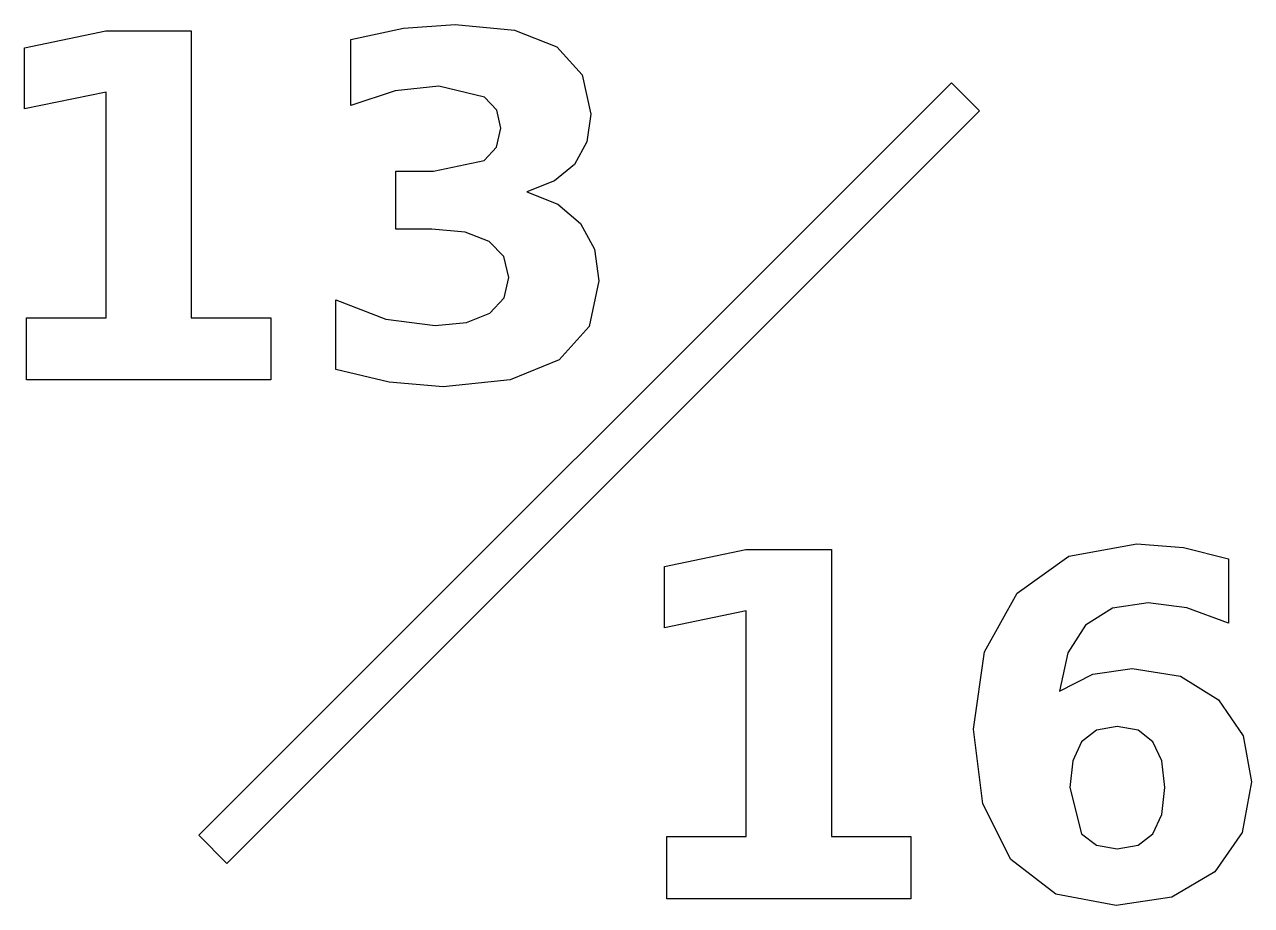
# Model space of a CAD drawing. Extents: x 1.1 to 25.5, y 2 to 19.5.
import ezdxf

# ---------------------------------------------------------------- set-up
doc = ezdxf.new("R2010")
doc.units = 0

msp = doc.modelspace()

# ---------------------------------------------------------------- linework, layer by layer
at = {"layer": 'Layer 1'}
for p, q in [((1.07435, 19.0443), (2.6882, 19.379163)), ((2.6882, 19.379163), (4.39042, 19.3792)), ((4.39042, 19.3792), (4.39042, 13.6725)), ((7.56232, 19.2071), (8.61342, 19.430342)), ((8.61342, 19.430342), (9.63661, 19.504756)), ((9.63661, 19.504756), (10.819093, 19.393135)), ((10.819093, 19.393135), (11.65974, 19.058272)), ((1.07436, 17.825737), (1.07435, 19.0443)), ((7.562323, 17.895496), (7.56232, 19.2071)), ((11.65974, 19.058272), (12.165523, 18.503656)), ((4.53888, 3.38038), (19.506, 18.3475)), ((12.165523, 18.503656), (12.334117, 17.723472)), ((19.506, 18.3475), (20.0673, 17.7862)), ((2.69751, 18.1606), (1.07436, 17.825737)), ((2.69751, 13.6725), (2.69751, 18.1606)), ((8.441338, 18.18385), (7.562323, 17.895496)), ((9.315702, 18.281518), (8.441338, 18.18385)), ((10.222622, 18.062927), (9.315702, 18.281518)), ((10.463304, 17.79899), (10.222622, 18.062927)), ((20.0673, 17.7862), (5.10015, 2.81911)), ((10.543532, 17.444361), (10.463304, 17.79899)), ((12.334117, 17.723472), (12.253889, 17.168855)), ((10.460979, 17.066477), (10.543532, 17.444361)), ((12.253889, 17.168855), (12.013207, 16.723534)), ((10.21332, 16.797889), (10.460979, 17.066477)), ((9.20873, 16.5886), (10.21332, 16.797889)), ((12.013207, 16.723534), (11.615557, 16.394485)), ((8.45529, 15.4352), (8.45529, 16.5886)), ((8.45529, 16.5886), (9.20873, 16.5886)), ((11.615557, 16.394485), (11.064429, 16.179382)), ((11.0644, 16.1794), (11.681803, 15.930578)), ((11.064429, 16.179382), (11.0644, 16.1794)), ((11.681803, 15.930578), (12.12945, 15.546881)), ((9.171519, 15.435213), (8.45529, 15.4352)), ((9.836591, 15.373589), (9.171519, 15.435213)), ((10.315629, 15.188717), (9.836591, 15.373589)), ((12.12945, 15.546881), (12.405014, 15.038774)), ((10.608634, 14.888736), (10.315629, 15.188717)), ((10.706302, 14.472483), (10.608634, 14.888736)), ((12.405014, 15.038774), (12.496869, 14.407421)), ((10.610959, 14.065531), (10.706302, 14.472483)), ((12.496869, 14.407421), (12.299207, 13.498176)), ((7.26466, 12.6447), (7.26466, 14.026)), ((7.26466, 14.026), (8.259947, 13.644628)), ((10.32493, 13.76555), (10.610959, 14.065531)), ((1.11621, 13.6725), (2.69751, 13.6725)), ((1.11621, 12.4354), (1.11621, 13.6725)), ((4.39042, 13.6725), (5.97172, 13.6725)), ((5.97172, 13.6725), (5.97172, 12.4354)), ((9.864497, 13.580678), (10.32493, 13.76555)), ((8.259947, 13.644628), (9.23663, 13.519054)), ((9.23663, 13.519054), (9.864497, 13.580678)), ((12.299207, 13.498176), (11.706221, 12.835421)), ((11.706221, 12.835421), (10.734189, 12.434283)), ((8.325041, 12.388938), (7.26466, 12.6447)), ((5.97172, 12.4354), (1.11621, 12.4354)), ((9.399391, 12.300571), (8.325041, 12.388938)), ((10.734189, 12.434283), (9.399391, 12.300571)), ((13.8033, 8.72556), (15.41715, 9.060423)), ((15.41715, 9.060423), (17.1193, 9.06042)), ((17.1193, 9.06042), (17.1193, 3.3538)), ((21.842283, 8.930196), (23.193364, 9.176692)), ((23.193364, 9.176692), (24.123539, 9.102278)), ((24.123539, 9.102278), (25.016507, 8.879036)), ((20.812114, 8.190707), (21.842283, 8.930196)), ((25.01652, 8.87904), (25.0165, 7.5954)), ((25.016507, 8.879036), (25.01652, 8.87904)), ((13.80325, 7.507027), (13.8033, 8.72556)), ((20.163318, 7.024497), (20.812114, 8.190707)), ((15.4264, 7.84189), (13.80325, 7.507027)), ((15.4264, 3.3538), (15.4264, 7.84189)), ((22.709668, 7.893056), (22.174821, 7.558193)), ((23.421251, 8.004677), (22.709668, 7.893056)), ((24.183994, 7.902358), (23.421251, 8.004677)), ((25.0165, 7.5954), (24.183994, 7.902358)), ((22.174821, 7.558193), (21.821354, 7.008226)), ((19.947052, 5.488547), (20.163318, 7.024497)), ((21.821354, 7.008226), (21.653923, 6.241993)), ((22.318998, 6.581507), (23.100345, 6.697779)), ((23.100345, 6.697779), (24.061912, 6.541975)), ((21.653923, 6.241993), (22.318998, 6.581507)), ((24.061912, 6.541975), (24.816515, 6.074562)), ((24.816515, 6.074562), (25.308345, 5.354838)), ((20.131924, 4.000265), (19.947052, 5.488547)), ((22.391098, 5.467621), (22.095767, 5.237402)), ((22.8027, 5.54436), (22.391098, 5.467621)), ((23.216628, 5.467621), (22.8027, 5.54436)), ((22.8027, 5.54436), (22.8027, 5.54436)), ((23.509633, 5.237402), (23.216628, 5.467621)), ((22.095767, 5.237402), (21.921359, 4.858356)), ((23.687528, 4.858356), (23.509633, 5.237402)), ((25.308345, 5.354838), (25.472288, 4.442102)), ((21.921359, 4.858356), (21.863223, 4.325831)), ((23.746827, 4.325831), (23.687528, 4.858356)), ((25.472288, 4.442102), (25.289741, 3.436349)), ((21.863223, 4.325831), (22.095767, 3.409609)), ((23.687528, 3.792143), (23.746827, 4.325831)), ((20.686541, 2.893357), (20.131924, 4.000265)), ((23.509633, 3.409609), (23.687528, 3.792143)), ((25.289741, 3.436349), (24.742101, 2.651512)), ((5.10015, 2.81911), (4.53888, 3.38038)), ((13.8451, 3.3538), (15.4264, 3.3538)), ((13.8451, 2.11667), (13.8451, 3.3538)), ((17.1193, 3.3538), (18.7006, 3.3538)), ((18.7006, 3.3538), (18.7006, 2.11667)), ((22.095767, 3.409609), (22.391097, 3.182879)), ((22.391097, 3.182879), (22.8027, 3.107302)), ((22.8027, 3.107302), (23.216628, 3.182879)), ((23.216628, 3.182879), (23.509633, 3.409609)), ((21.582996, 2.209679), (20.686541, 2.893357)), ((24.742101, 2.651512), (23.887503, 2.149217)), ((22.784081, 1.981786), (21.582996, 2.209679)), ((18.7006, 2.11667), (13.8451, 2.11667)), ((23.887503, 2.149217), (22.784081, 1.981786))]:
    msp.add_line(p, q, dxfattribs=at)

doc.saveas('drawing.dxf')
